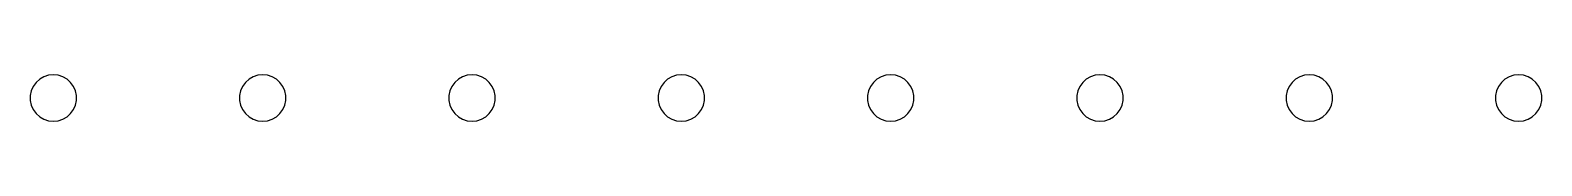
# Model space of a CAD drawing. Header units: metres. Extents: x -72 to -7, y 10 to 12.
import ezdxf

# ---------------------------------------------------------------- set-up
doc = ezdxf.new("R2010")
doc.units = ezdxf.units.M

msp = doc.modelspace()

# ---------------------------------------------------------------- linework, layer by layer
for p, q in [((-71.5878, 11.809), (-71.7431, 11.6691)), ((-71.4067, 11.9135), (-71.5878, 11.809)), ((-71.2079, 11.9781), (-71.4067, 11.9135)), ((-71, 12), (-71.2079, 11.9781)), ((-70.7921, 11.9781), (-71, 12)), ((-70.5933, 11.9135), (-70.7921, 11.9781)), ((-70.4122, 11.809), (-70.5933, 11.9135)), ((-70.2569, 11.6691), (-70.4122, 11.809)), ((-62.5878, 11.809), (-62.7431, 11.6691)), ((-62.4067, 11.9135), (-62.5878, 11.809)), ((-62.2079, 11.9781), (-62.4067, 11.9135)), ((-62, 12), (-62.2079, 11.9781)), ((-61.7921, 11.9781), (-62, 12)), ((-61.5933, 11.9135), (-61.7921, 11.9781)), ((-61.4122, 11.809), (-61.5933, 11.9135)), ((-61.2569, 11.6691), (-61.4122, 11.809)), ((-53.5878, 11.809), (-53.7431, 11.6691)), ((-53.4067, 11.9135), (-53.5878, 11.809)), ((-53.2079, 11.9781), (-53.4067, 11.9135)), ((-53, 12), (-53.2079, 11.9781)), ((-52.7921, 11.9781), (-53, 12)), ((-52.5933, 11.9135), (-52.7921, 11.9781)), ((-52.4122, 11.809), (-52.5933, 11.9135)), ((-52.2569, 11.6691), (-52.4122, 11.809)), ((-44.5878, 11.809), (-44.7431, 11.6691)), ((-44.4067, 11.9135), (-44.5878, 11.809)), ((-44.2079, 11.9781), (-44.4067, 11.9135)), ((-44, 12), (-44.2079, 11.9781)), ((-43.7921, 11.9781), (-44, 12)), ((-43.5933, 11.9135), (-43.7921, 11.9781)), ((-43.4122, 11.809), (-43.5933, 11.9135)), ((-43.2569, 11.6691), (-43.4122, 11.809)), ((-35.5878, 11.809), (-35.7431, 11.6691)), ((-35.4067, 11.9135), (-35.5878, 11.809)), ((-35.2079, 11.9781), (-35.4067, 11.9135)), ((-35, 12), (-35.2079, 11.9781)), ((-34.7921, 11.9781), (-35, 12)), ((-34.5933, 11.9135), (-34.7921, 11.9781)), ((-34.4122, 11.809), (-34.5933, 11.9135)), ((-34.2569, 11.6691), (-34.4122, 11.809)), ((-26.5878, 11.809), (-26.7431, 11.6691)), ((-26.4067, 11.9135), (-26.5878, 11.809)), ((-26.2079, 11.9781), (-26.4067, 11.9135)), ((-26, 12), (-26.2079, 11.9781)), ((-25.7921, 11.9781), (-26, 12)), ((-25.5933, 11.9135), (-25.7921, 11.9781)), ((-25.4122, 11.809), (-25.5933, 11.9135)), ((-25.2569, 11.6691), (-25.4122, 11.809)), ((-17.5878, 11.809), (-17.7431, 11.6691)), ((-17.4067, 11.9135), (-17.5878, 11.809)), ((-17.2079, 11.9781), (-17.4067, 11.9135)), ((-17, 12), (-17.2079, 11.9781)), ((-16.7921, 11.9781), (-17, 12)), ((-16.5933, 11.9135), (-16.7921, 11.9781)), ((-16.4122, 11.809), (-16.5933, 11.9135)), ((-16.2569, 11.6691), (-16.4122, 11.809)), ((-8.58778, 11.809), (-8.74313, 11.6691)), ((-8.40672, 11.9135), (-8.58778, 11.809)), ((-8.2079, 11.9781), (-8.40672, 11.9135)), ((-8, 12), (-8.2079, 11.9781)), ((-7.79208, 11.9781), (-8, 12)), ((-7.59326, 11.9135), (-7.79208, 11.9781)), ((-7.4122, 11.809), (-7.59326, 11.9135)), ((-7.25685, 11.6691), (-7.4122, 11.809)), ((-71.951, 11.309), (-71.9945, 11.1045)), ((-71.9945, 11.1045), (-71.9945, 10.8955)), ((-71.866, 11.5), (-71.951, 11.309)), ((-71.7431, 11.6691), (-71.866, 11.5)), ((-70.134, 11.5), (-70.2569, 11.6691)), ((-70.0489, 11.309), (-70.134, 11.5)), ((-70.0055, 11.1045), (-70.0489, 11.309)), ((-70.0055, 10.8955), (-70.0055, 11.1045)), ((-62.951, 11.309), (-62.9945, 11.1045)), ((-62.9945, 11.1045), (-62.9945, 10.8955)), ((-62.866, 11.5), (-62.951, 11.309)), ((-62.7431, 11.6691), (-62.866, 11.5)), ((-61.134, 11.5), (-61.2569, 11.6691)), ((-61.0489, 11.309), (-61.134, 11.5)), ((-61.0055, 11.1045), (-61.0489, 11.309)), ((-61.0055, 10.8955), (-61.0055, 11.1045)), ((-53.951, 11.309), (-53.9945, 11.1045)), ((-53.9945, 11.1045), (-53.9945, 10.8955)), ((-53.866, 11.5), (-53.951, 11.309)), ((-53.7431, 11.6691), (-53.866, 11.5)), ((-52.134, 11.5), (-52.2569, 11.6691)), ((-52.0489, 11.309), (-52.134, 11.5)), ((-52.0055, 11.1045), (-52.0489, 11.309)), ((-52.0055, 10.8955), (-52.0055, 11.1045)), ((-44.951, 11.309), (-44.9945, 11.1045)), ((-44.9945, 11.1045), (-44.9945, 10.8955)), ((-44.866, 11.5), (-44.951, 11.309)), ((-44.7431, 11.6691), (-44.866, 11.5)), ((-43.134, 11.5), (-43.2569, 11.6691)), ((-43.0489, 11.309), (-43.134, 11.5)), ((-43.0055, 11.1045), (-43.0489, 11.309)), ((-43.0055, 10.8955), (-43.0055, 11.1045)), ((-35.951, 11.309), (-35.9945, 11.1045)), ((-35.9945, 11.1045), (-35.9945, 10.8955)), ((-35.866, 11.5), (-35.951, 11.309)), ((-35.7431, 11.6691), (-35.866, 11.5)), ((-34.134, 11.5), (-34.2569, 11.6691)), ((-34.0489, 11.309), (-34.134, 11.5)), ((-34.0055, 11.1045), (-34.0489, 11.309)), ((-34.0055, 10.8955), (-34.0055, 11.1045)), ((-26.951, 11.309), (-26.9945, 11.1045)), ((-26.9945, 11.1045), (-26.9945, 10.8955)), ((-26.866, 11.5), (-26.951, 11.309)), ((-26.7431, 11.6691), (-26.866, 11.5)), ((-25.134, 11.5), (-25.2569, 11.6691)), ((-25.0489, 11.309), (-25.134, 11.5)), ((-25.0055, 11.1045), (-25.0489, 11.309)), ((-25.0055, 10.8955), (-25.0055, 11.1045)), ((-17.951, 11.309), (-17.9945, 11.1045)), ((-17.9945, 11.1045), (-17.9945, 10.8955)), ((-17.866, 11.5), (-17.951, 11.309)), ((-17.7431, 11.6691), (-17.866, 11.5)), ((-16.134, 11.5), (-16.2569, 11.6691)), ((-16.0489, 11.309), (-16.134, 11.5)), ((-16.0055, 11.1045), (-16.0489, 11.309)), ((-16.0055, 10.8955), (-16.0055, 11.1045)), ((-8.95105, 11.309), (-8.99451, 11.1045)), ((-8.99451, 11.1045), (-8.99451, 10.8955)), ((-8.86601, 11.5), (-8.95105, 11.309)), ((-8.74313, 11.6691), (-8.86601, 11.5)), ((-7.13397, 11.5), (-7.25685, 11.6691)), ((-7.04893, 11.309), (-7.13397, 11.5)), ((-7.00548, 11.1045), (-7.04893, 11.309)), ((-7.00548, 10.8955), (-7.00548, 11.1045)), ((-71.9945, 10.8955), (-71.951, 10.691)), ((-71.951, 10.691), (-71.866, 10.5)), ((-71.866, 10.5), (-71.7431, 10.3309)), ((-70.2569, 10.3309), (-70.134, 10.5)), ((-70.134, 10.5), (-70.0489, 10.691)), ((-70.0489, 10.691), (-70.0055, 10.8955)), ((-62.9945, 10.8955), (-62.951, 10.691)), ((-62.951, 10.691), (-62.866, 10.5)), ((-62.866, 10.5), (-62.7431, 10.3309)), ((-61.2569, 10.3309), (-61.134, 10.5)), ((-61.134, 10.5), (-61.0489, 10.691)), ((-61.0489, 10.691), (-61.0055, 10.8955)), ((-53.9945, 10.8955), (-53.951, 10.691)), ((-53.951, 10.691), (-53.866, 10.5)), ((-53.866, 10.5), (-53.7431, 10.3309)), ((-52.2569, 10.3309), (-52.134, 10.5)), ((-52.134, 10.5), (-52.0489, 10.691)), ((-52.0489, 10.691), (-52.0055, 10.8955)), ((-44.9945, 10.8955), (-44.951, 10.691)), ((-44.951, 10.691), (-44.866, 10.5)), ((-44.866, 10.5), (-44.7431, 10.3309)), ((-43.2569, 10.3309), (-43.134, 10.5)), ((-43.134, 10.5), (-43.0489, 10.691)), ((-43.0489, 10.691), (-43.0055, 10.8955)), ((-35.9945, 10.8955), (-35.951, 10.691)), ((-35.951, 10.691), (-35.866, 10.5)), ((-35.866, 10.5), (-35.7431, 10.3309)), ((-34.2569, 10.3309), (-34.134, 10.5)), ((-34.134, 10.5), (-34.0489, 10.691)), ((-34.0489, 10.691), (-34.0055, 10.8955)), ((-26.9945, 10.8955), (-26.951, 10.691)), ((-26.951, 10.691), (-26.866, 10.5)), ((-26.866, 10.5), (-26.7431, 10.3309)), ((-25.2569, 10.3309), (-25.134, 10.5)), ((-25.134, 10.5), (-25.0489, 10.691)), ((-25.0489, 10.691), (-25.0055, 10.8955)), ((-17.9945, 10.8955), (-17.951, 10.691)), ((-17.951, 10.691), (-17.866, 10.5)), ((-17.866, 10.5), (-17.7431, 10.3309)), ((-16.2569, 10.3309), (-16.134, 10.5)), ((-16.134, 10.5), (-16.0489, 10.691)), ((-16.0489, 10.691), (-16.0055, 10.8955)), ((-8.99451, 10.8955), (-8.95105, 10.691)), ((-8.95105, 10.691), (-8.86601, 10.5)), ((-8.86601, 10.5), (-8.74313, 10.3309)), ((-7.25685, 10.3309), (-7.13397, 10.5)), ((-7.13397, 10.5), (-7.04893, 10.691)), ((-7.04893, 10.691), (-7.00548, 10.8955)), ((-71.7431, 10.3309), (-71.5878, 10.191)), ((-71.5878, 10.191), (-71.4067, 10.0864)), ((-71.4067, 10.0864), (-71.2079, 10.0219)), ((-71.2079, 10.0219), (-71, 10)), ((-71, 10), (-70.7921, 10.0219)), ((-70.7921, 10.0219), (-70.5933, 10.0864)), ((-70.5933, 10.0864), (-70.4122, 10.191)), ((-70.4122, 10.191), (-70.2569, 10.3309)), ((-62.7431, 10.3309), (-62.5878, 10.191)), ((-62.5878, 10.191), (-62.4067, 10.0864)), ((-62.4067, 10.0864), (-62.2079, 10.0219)), ((-62.2079, 10.0219), (-62, 10)), ((-62, 10), (-61.7921, 10.0219)), ((-61.7921, 10.0219), (-61.5933, 10.0864)), ((-61.5933, 10.0864), (-61.4122, 10.191)), ((-61.4122, 10.191), (-61.2569, 10.3309)), ((-53.7431, 10.3309), (-53.5878, 10.191)), ((-53.5878, 10.191), (-53.4067, 10.0864)), ((-53.4067, 10.0864), (-53.2079, 10.0219)), ((-53.2079, 10.0219), (-53, 10)), ((-53, 10), (-52.7921, 10.0219)), ((-52.7921, 10.0219), (-52.5933, 10.0864)), ((-52.5933, 10.0864), (-52.4122, 10.191)), ((-52.4122, 10.191), (-52.2569, 10.3309)), ((-44.7431, 10.3309), (-44.5878, 10.191)), ((-44.5878, 10.191), (-44.4067, 10.0864)), ((-44.4067, 10.0864), (-44.2079, 10.0219)), ((-44.2079, 10.0219), (-44, 10)), ((-44, 10), (-43.7921, 10.0219)), ((-43.7921, 10.0219), (-43.5933, 10.0864)), ((-43.5933, 10.0864), (-43.4122, 10.191)), ((-43.4122, 10.191), (-43.2569, 10.3309)), ((-35.7431, 10.3309), (-35.5878, 10.191)), ((-35.5878, 10.191), (-35.4067, 10.0864)), ((-35.4067, 10.0864), (-35.2079, 10.0219)), ((-35.2079, 10.0219), (-35, 10)), ((-35, 10), (-34.7921, 10.0219)), ((-34.7921, 10.0219), (-34.5933, 10.0864)), ((-34.5933, 10.0864), (-34.4122, 10.191)), ((-34.4122, 10.191), (-34.2569, 10.3309)), ((-26.7431, 10.3309), (-26.5878, 10.191)), ((-26.5878, 10.191), (-26.4067, 10.0864)), ((-26.4067, 10.0864), (-26.2079, 10.0219)), ((-26.2079, 10.0219), (-26, 10)), ((-26, 10), (-25.7921, 10.0219)), ((-25.7921, 10.0219), (-25.5933, 10.0864)), ((-25.5933, 10.0864), (-25.4122, 10.191)), ((-25.4122, 10.191), (-25.2569, 10.3309)), ((-17.7431, 10.3309), (-17.5878, 10.191)), ((-17.5878, 10.191), (-17.4067, 10.0864)), ((-17.4067, 10.0864), (-17.2079, 10.0219)), ((-17.2079, 10.0219), (-17, 10)), ((-17, 10), (-16.7921, 10.0219)), ((-16.7921, 10.0219), (-16.5933, 10.0864)), ((-16.5933, 10.0864), (-16.4122, 10.191)), ((-16.4122, 10.191), (-16.2569, 10.3309)), ((-8.74313, 10.3309), (-8.58778, 10.191)), ((-8.58778, 10.191), (-8.40672, 10.0864)), ((-8.40672, 10.0864), (-8.2079, 10.0219)), ((-8.2079, 10.0219), (-8, 10)), ((-8, 10), (-7.79208, 10.0219)), ((-7.79208, 10.0219), (-7.59326, 10.0864)), ((-7.59326, 10.0864), (-7.4122, 10.191)), ((-7.4122, 10.191), (-7.25685, 10.3309))]:
    msp.add_line(p, q)

doc.saveas('drawing.dxf')
